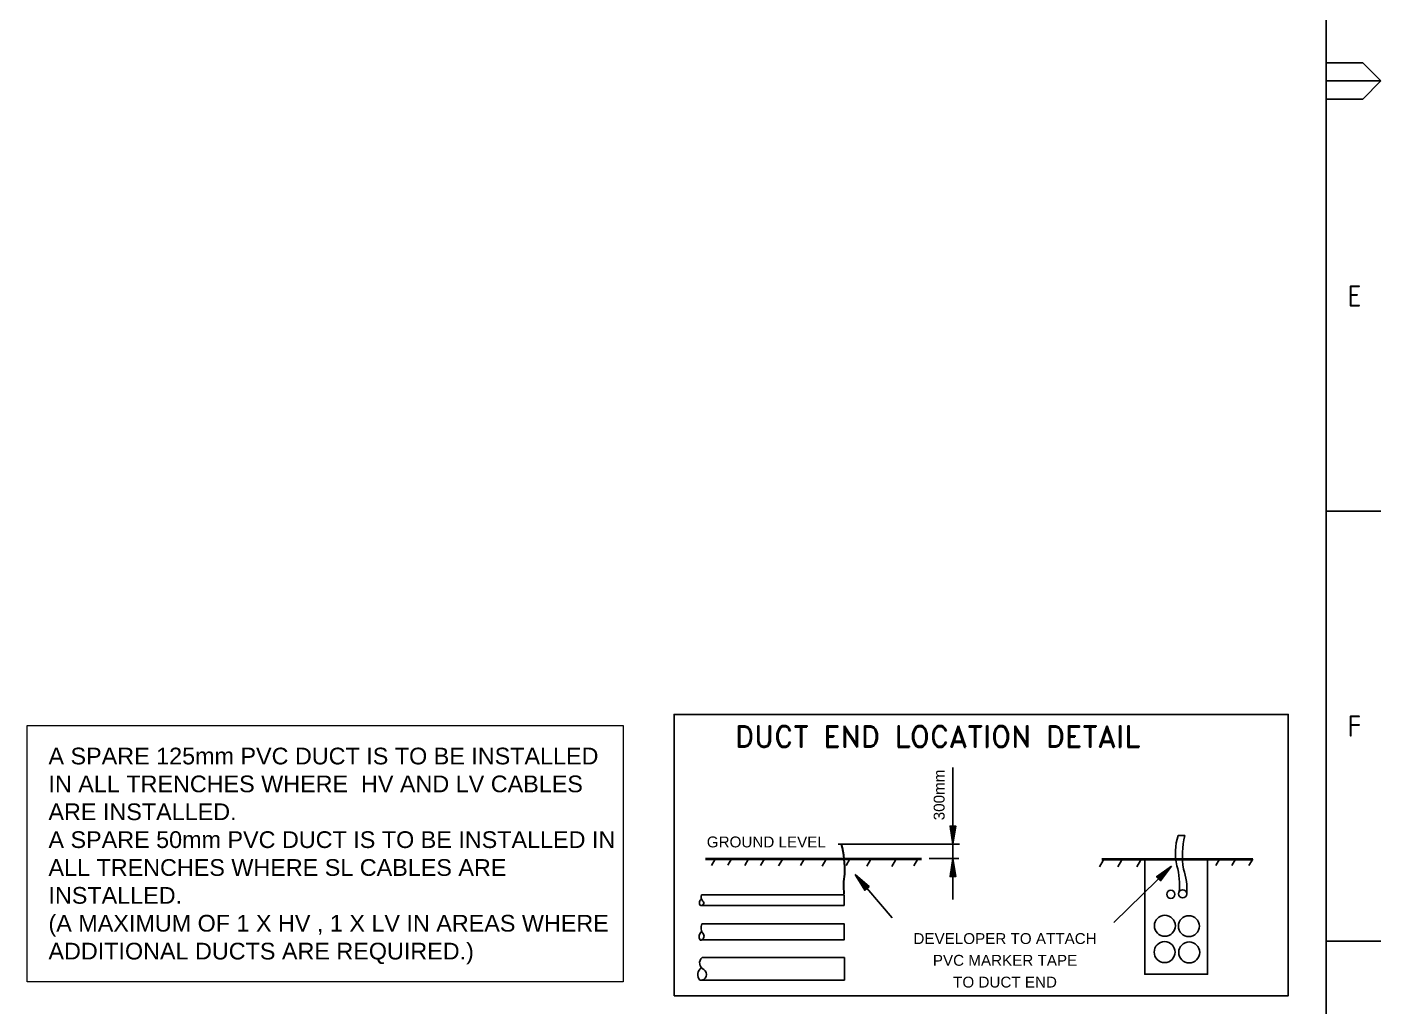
# Paper-space layout 'Duct3' of a CAD drawing. Header units: metres. Extents: x -30 to 845, y -5 to 581.
# Drawn here: x 622 to 844.8, y 135.5 to 296.7 of the extents above; entities that cross this region are included whole.
import ezdxf
from ezdxf.enums import TextEntityAlignment as Align

# ---------------------------------------------------------------- set-up
doc = ezdxf.new("R2010")
doc.units = ezdxf.units.M
doc.layers.get('0').update_dxf_attribs({"color": 6})
doc.layers.add('Notes', color=7, linetype='Continuous')
doc.layers.add('SupportsUG_SP_EXT', color=7, linetype='Continuous')
doc.styles.add('Elec', font='romand__.ttf')
doc.styles.add('iecISOCP', font='isocp.shx')
doc.styles.get("Standard").update_dxf_attribs({"font": 'arial.ttf'})

# ---------------------------------------------------------------- blocks, each defined once
blk = doc.blocks.new('A1_FRAME_TITLE')
at = {"layer": 'Notes', "color": 3, "linetype": 'Continuous'}
blk.add_line((844.88, 5.97), (844.88, 574.39), dxfattribs=at)
at = {"layer": 'Notes', "linetype": 'Continuous'}
for p, q in [((844.88, 293.18), (850.87, 293.18)), ((850.87, 293.18), (853.87, 290.18)), ((853.87, 290.18), (844.87, 290.18)), ((853.87, 290.18), (850.87, 287.18)), ((850.87, 287.18), (844.88, 287.18)), ((844.87, 219.43), (853.87, 219.43)), ((844.87, 148.68), (853.87, 148.68))]:
    blk.add_line(p, q, dxfattribs=at)
blk.add_attdef('DRAFT_NUM', (9.35, 23.29), '', height=2.5, rotation=90)
at = {"layer": 'Notes', "color": 7, "style": 'iecISOCP'}
for s, p in [('E', (848.39, 253.06)), ('F', (848.39, 182.31))]:
    blk.add_text(s, height=3.5, dxfattribs=at).set_placement(p)
for tag, p in [('CAP_NO', (513.19, 43.46)), ('IE_NUM', (513.05, 37.81)), ('REF_No_1', (335.24, 32.31)), ('REF_1', (362.52, 32.31)), ('GEN_WO', (441.71, 31.76)), ('HV_SWITCH', (513.46, 32.16)), ('REF_No_2', (335.24, 26.31)), ('REF_2', (362.52, 26.31)), ('OH_WO', (441.71, 25.81)), ('UBD_REF', (513.05, 25.83)), ('REF_No_3', (335.24, 20.31)), ('REF_3', (362.52, 20.31)), ('UG_WO', (441.71, 20.05)), ('GIS_MAP_No', (513.05, 20.04)), ('REF_No_4', (335.24, 14.31)), ('REF_4', (362.52, 14.31)), ('SUB_WO', (441.71, 13.81)), ('HV_OP_DIAG', (513.33, 14.2)), ('LGA', (512.95, 7.78))]:
    blk.add_attdef(tag, p, '', height=2.5, dxfattribs=at)
at = {"layer": 'Notes', "style": 'iecISOCP'}
for tag, p in [('T1', (684.37, 39.47)), ('T2', (684.37, 34.35)), ('T3', (684.37, 28.92)), ('T4', (684.37, 23.66)), ('T5', (684.37, 18.23)), ('T6', (684.37, 12.97))]:
    blk.add_attdef(tag, text='', height=3.5, dxfattribs=at).set_placement(p, align=Align.CENTER)
at = {"layer": 'Notes', "color": 7, "style": 'iecISOCP'}
for tag, p in [('scale', (567.76, 33.27)), ('DRAWN', (567.76, 24.93)), ('DATE', (567.76, 16.88)), ('DESIGN', (605.62, 9.15)), ('CHD', (567.76, 8.37))]:
    blk.add_attdef(tag, text='', height=2.5, dxfattribs=at).set_placement(p, align=Align.CENTER)
at = {"layer": 'Notes', "color": 4, "style": 'iecISOCP'}
blk.add_attdef('NUM', text='', height=7, dxfattribs=at).set_placement((812.88, 20.12), align=Align.MIDDLE_CENTER)
at = {"layer": 'Notes', "color": 1, "style": 'iecISOCP'}
blk.add_attdef('REV', text='', height=5, dxfattribs=at).set_placement((840.57, 17.1), align=Align.CENTER)
at = {"layer": 'Notes', "color": 7, "style": 'iecISOCP'}
for tag, p in [('NS', (811.23, 8.12)), ('SHTS', (825.93, 8.12))]:
    blk.add_attdef(tag, text='', height=2.5, dxfattribs=at).set_placement(p, align=Align.MIDDLE)
at = {"layer": 'Notes', "style": 'iecISOCP'}
blk.add_attdef('ExportID', (-11.47, 2.39), '', height=2.5, dxfattribs=at)
at = {"layer": 'Notes', "style": 'iecISOCP', "flags": 1}
for tag, p in [('ProjectType', (-6.37, -26.8)), ('ProjectNumber', (3.01, -26.82)), ('DrawingNumber', (14.96, -26.8)), ('ProjectDescription', (27.02, -26.83)), ('ExportDate', (39.74, -26.79)), ('ExportUserName', (48.61, -26.8)), ('DesignerCompanyName', (60.94, -26.79)), ('ExportAreaOfInterest', (76.55, -26.81)), ('GIS_SUCCESS', (91.45, -26.78)), ('CAD_SUCCESS', (101.24, -26.78)), ('DEPOTCODE', (111.56, -26.88)), ('ExportCategories', (119.53, -26.8)), ('Comments', (133.84, -26.88))]:
    blk.add_attdef(tag, p, '', height=1, dxfattribs=at)
blk = doc.blocks.new('NOTE_DUCT-END-DETAIL')
for p, q in [((45.883142, 37.545951), (45.883142, 24.956978)), ((45.648767, 27.925728), (45.648767, 26.753853)), ((45.726892, 27.925728), (45.726892, 26.128853)), ((45.805017, 27.925728), (45.805017, 25.503853)), ((45.883142, 27.925728), (45.883142, 24.956978)), ((45.961267, 27.925728), (45.961267, 25.503853)), ((46.039392, 27.925728), (46.039392, 26.128853)), ((46.117517, 27.925728), (46.117517, 26.753853)), ((46.273767, 27.925728), (46.273767, 27.300728)), ((27.002662, 24.956978), (46.993508, 24.956978)), ((45.883142, 24.956978), (45.883142, 22.576326)), ((82.976447, 26.385314), (84.055803, 26.350148)), ((6.786157, 22.491651), (6.158539, 21.439165)), ((9.453954, 22.552283), (8.826336, 21.499796)), ((12.268824, 22.508369), (11.641206, 21.455883)), ((14.87599, 22.508369), (14.248372, 21.455883)), ((17.821137, 22.431019), (17.193519, 21.378533)), ((21.416346, 22.500269), (20.788728, 21.447782)), ((25.001494, 22.387106), (24.373876, 21.334619)), ((28.942559, 22.508369), (28.31494, 21.455883)), ((32.337937, 22.387106), (31.710319, 21.334619)), ((36.460897, 22.326474), (35.833279, 21.273987)), ((40.072994, 22.431019), (39.445376, 21.378533)), ((41.975059, 22.576326), (46.869083, 22.576326)), ((45.883142, 15.820965), (45.883142, 22.576326)), ((45.883142, 19.607576), (45.883142, 22.576326)), ((89.759831, 22.491651), (89.132213, 21.439165)), ((92.391473, 22.491651), (91.763854, 21.439165)), ((95.232529, 22.491651), (94.604911, 21.439165)), ((45.648767, 19.607576), (45.648767, 20.779451)), ((45.726892, 19.607576), (45.726892, 21.404451)), ((45.805017, 19.607576), (45.805017, 22.029451)), ((45.961267, 19.607576), (45.961267, 22.029451)), ((46.039392, 19.607576), (46.039392, 21.404451)), ((46.117517, 19.607576), (46.117517, 20.779451)), ((46.273767, 19.607576), (46.273767, 20.232576)), ((70.635531, 22.257162), (70.007913, 21.204676)), ((72.368199, 12.078092), (81.859722, 21.330754)), ((73.656182, 22.257162), (73.028564, 21.204676)), ((76.786013, 22.257162), (76.158395, 21.204676)), ((79.570318, 19.426276), (80.40945, 20.244291)), ((79.624852, 19.370334), (80.911521, 20.624623)), ((79.679386, 19.314392), (81.413593, 21.004956)), ((79.733921, 19.25845), (81.859722, 21.330754)), ((79.788455, 19.202508), (81.522661, 20.893072)), ((79.842989, 19.146565), (81.129659, 20.400855)), ((35.908784, 12.844093), (29.803783, 19.935884)), ((31.740629, 17.685972), (29.803783, 19.935884)), ((31.681421, 17.635003), (30.101362, 19.470457)), ((31.799838, 17.736942), (30.219779, 19.572396)), ((31.622213, 17.584033), (30.449911, 18.945822)), ((31.859046, 17.787912), (30.686744, 19.1497)), ((31.563005, 17.533063), (30.79846, 18.421186)), ((31.444588, 17.431124), (31.036831, 17.90479)), ((31.918254, 17.838881), (31.153709, 18.727004)), ((32.03667, 17.940821), (31.628913, 18.414486)), ((79.461249, 19.53816), (79.908786, 19.974435)), ((79.897524, 19.090623), (80.736656, 19.908638)), ((80.006592, 18.978739), (80.454129, 19.415014))]:
    blk.add_line(p, q)
at = {"color": 1}
for p, q in [((45.492517, 27.925728), (45.492517, 27.300728)), ((45.492517, 19.607576), (45.492517, 20.232576))]:
    blk.add_line(p, q, dxfattribs=at)
at = {"color": 7, "lineweight": 40}
for p, q in [((5.152012, 22.541857), (40.730815, 22.541857)), ((70.401899, 22.491651), (95.232529, 22.491651))]:
    blk.add_line(p, q, dxfattribs=at)
for points in [[(0, 0), (101.065272, 0), (101.065272, 46.282227), (0, 46.282227)], [(45.883142, 24.956978), (46.351892, 27.925728), (45.414392, 27.925728)], [(45.883142, 22.576326), (45.414392, 19.607576), (46.351892, 19.607576)], [(81.859722, 21.330754), (79.406715, 19.594103), (80.061127, 18.922797)], [(29.803783, 19.935884), (31.38538, 17.380155), (32.095879, 17.99179)]]:
    blk.add_lwpolyline(points, close=True)
at = {"color": 7, "lineweight": 30}
blk.add_lwpolyline([(28.016566, 16.772023, -0.069258), (28.099516, 20.007056, 0.073869), (27.552553, 24.956978)], format="xyb", dxfattribs=at)
for points in [[(83.108178, 17.079517, 0.100456), (82.757067, 21.391338, -0.144441), (82.976447, 26.385314)], [(84.381094, 16.746876, 0.102124), (83.819669, 20.840359, -0.096925), (84.055803, 26.350148)], [(4.533738, 16.621736, 0.324985), (4.736854, 15.573632, -0.953514), (4.272589, 14.935267, -0.417639), (4.501628, 15.93112)], [(4.591771, 11.814853, 0.277777), (4.82269, 10.125576, -0.610901), (4.317934, 9.156444, -0.397292), (4.550882, 10.613957)], [(4.889172, 4.344936, -0.805081), (4.246565, 2.566557, -0.436908), (4.506967, 4.619757)], [(4.605285, 6.276742, 0.550641), (4.889172, 4.344936)]]:
    blk.add_lwpolyline(points, format="xyb")
for points in [[(77.471942, 22.416483), (77.471942, 3.559802), (87.792954, 3.559802), (87.792954, 22.491651)], [(4.562755, 14.877234), (27.988926, 14.877234), (27.988926, 16.621736), (4.533738, 16.621736)], [(4.591771, 9.219001), (28.010544, 9.219001), (28.010544, 11.814853), (4.591771, 11.814853)], [(4.605285, 2.586337), (28.045411, 2.586337), (28.045411, 6.276742), (4.605285, 6.276742)]]:
    blk.add_lwpolyline(points)
for centre, radius in [((81.755144, 16.703674), 0.672328), ((83.709526, 16.778843), 0.672328), ((80.766336, 11.526072), 1.726395), ((84.715121, 11.458305), 1.726395), ((80.72888, 7.187486), 1.726395), ((84.771964, 7.138802), 1.726395)]:
    blk.add_circle(centre, radius)
at = {"color": 7, "style": 'Elec'}
blk.add_text('DUCT END LOCATION DETAIL', height=3.5, dxfattribs=at).set_placement((10.015299, 42.66532), align=Align.MIDDLE_LEFT)
at = {"color": 7}
blk.add_text('300mm', height=1.79, rotation=90.013556, dxfattribs=at).set_placement((45.053203, 33.045951), align=Align.BOTTOM_CENTER)
blk.add_text('GROUND LEVEL', height=1.79, dxfattribs=at).set_placement((15.181501, 23.878605), align=Align.BOTTOM_CENTER)
at = {"color": 7, "insert": (54.468199, 1.338092), "char_height": 1.79, "attachment_point": 8, "line_spacing_factor": 1.2}
blk.add_mtext('DEVELOPER TO ATTACH\\PPVC MARKER TAPE \\PTO DUCT END', dxfattribs=at)

psp = doc.layouts.new('Duct3')

# ---------------------------------------------------------------- linework, layer by layer
at = {"color": 7, "lineweight": 0}
psp.add_lwpolyline([(621.99516, 181.75746), (720.06852, 181.75746), (720.06852, 139.61786), (621.99516, 139.61786)], close=True, dxfattribs=at)

# ---------------------------------------------------------------- block references
at = {"layer": 'Notes'}
psp.add_blockref('NOTE_DUCT-END-DETAIL', (728.4622, 137.29947), dxfattribs=at)
at = {"layer": 'SupportsUG_SP_EXT'}
psp.add_blockref('A1_FRAME_TITLE', (-9.082, -2.39), dxfattribs=at)

# ---------------------------------------------------------------- texts
at = {"color": 7, "lineweight": -3, "insert": (625.51622, 178.11934), "char_height": 2.75, "width": 94.2679805, "attachment_point": 1}
psp.add_mtext('A SPARE 125mm PVC DUCT IS TO BE INSTALLED IN ALL TRENCHES WHERE  HV AND LV CABLES ARE INSTALLED. \\PA SPARE 50mm PVC DUCT IS TO BE INSTALLED IN ALL TRENCHES WHERE SL CABLES ARE INSTALLED. \\P(A MAXIMUM OF 1 X HV , 1 X LV IN AREAS WHERE ADDITIONAL DUCTS ARE REQUIRED.)', dxfattribs=at)

doc.saveas('drawing.dxf')
